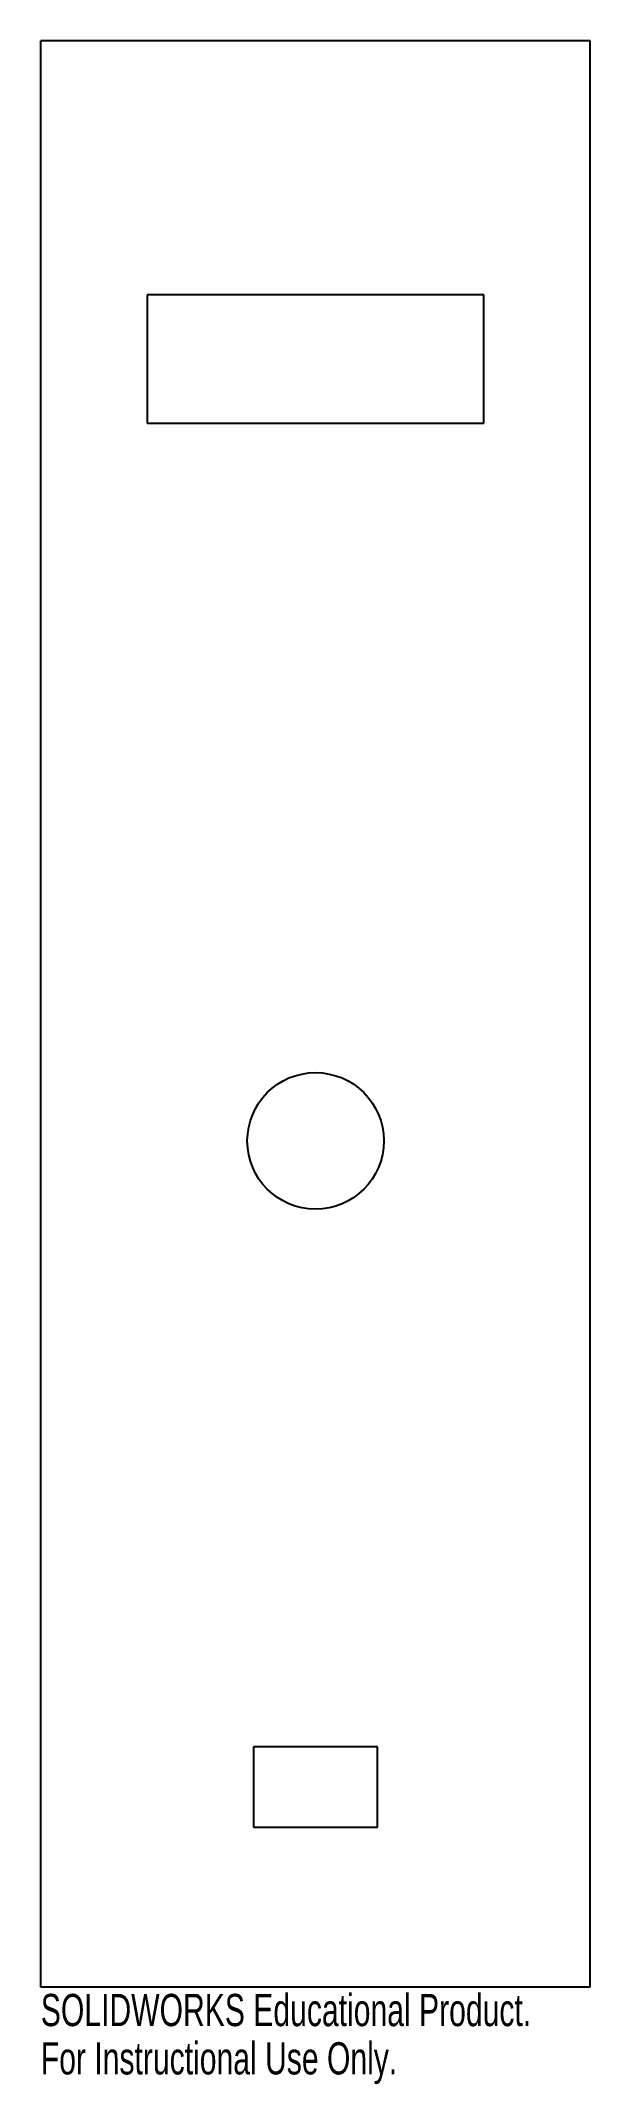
# Model space of a CAD drawing. Header units: millimetres. Extents: x -83 to 0, y -15 to 292.
import ezdxf

# ---------------------------------------------------------------- set-up
doc = ezdxf.new("R2010")
doc.units = ezdxf.units.MM
doc.styles.add('SLDTEXTSTYLE0', font='TXT', dxfattribs={"width": 0.7})

msp = doc.modelspace()

# ---------------------------------------------------------------- linework, layer by layer
at = {"color": 7, "linetype": 'Continuous', "lineweight": 25}
for p, q in [((-82.55, 0), (-82.55, 292.1)), ((0, 292.1), (-82.55, 292.1)), ((0, 0), (0, 292.1)), ((-16, 254), (-66.55, 254)), ((-66.55, 254), (-66.55, 234.7)), ((-16, 234.7), (-16, 254)), ((-66.55, 234.7), (-16, 234.7)), ((-31.98, 36.05), (-50.58, 36.05)), ((-50.58, 36.05), (-50.58, 24)), ((-31.98, 24), (-31.98, 36.05)), ((-50.58, 24), (-31.98, 24)), ((0, 0), (-82.55, 0))]:
    msp.add_line(p, q, dxfattribs=at)
msp.add_circle((-41.27, 127), 10.25, dxfattribs=at)

# ---------------------------------------------------------------- texts
at = {"color": 7, "linetype": 'Continuous', "char_height": 4.8336, "attachment_point": 1, "style": 'SLDTEXTSTYLE0'}
for s, insert in [('SOLIDWORKS Educational Product.', (-82.55, -1.02)), ('For Instructional Use Only.', (-82.55, -8.27))]:
    msp.add_mtext(s, dxfattribs=dict(at, insert=insert))

doc.saveas('drawing.dxf')
